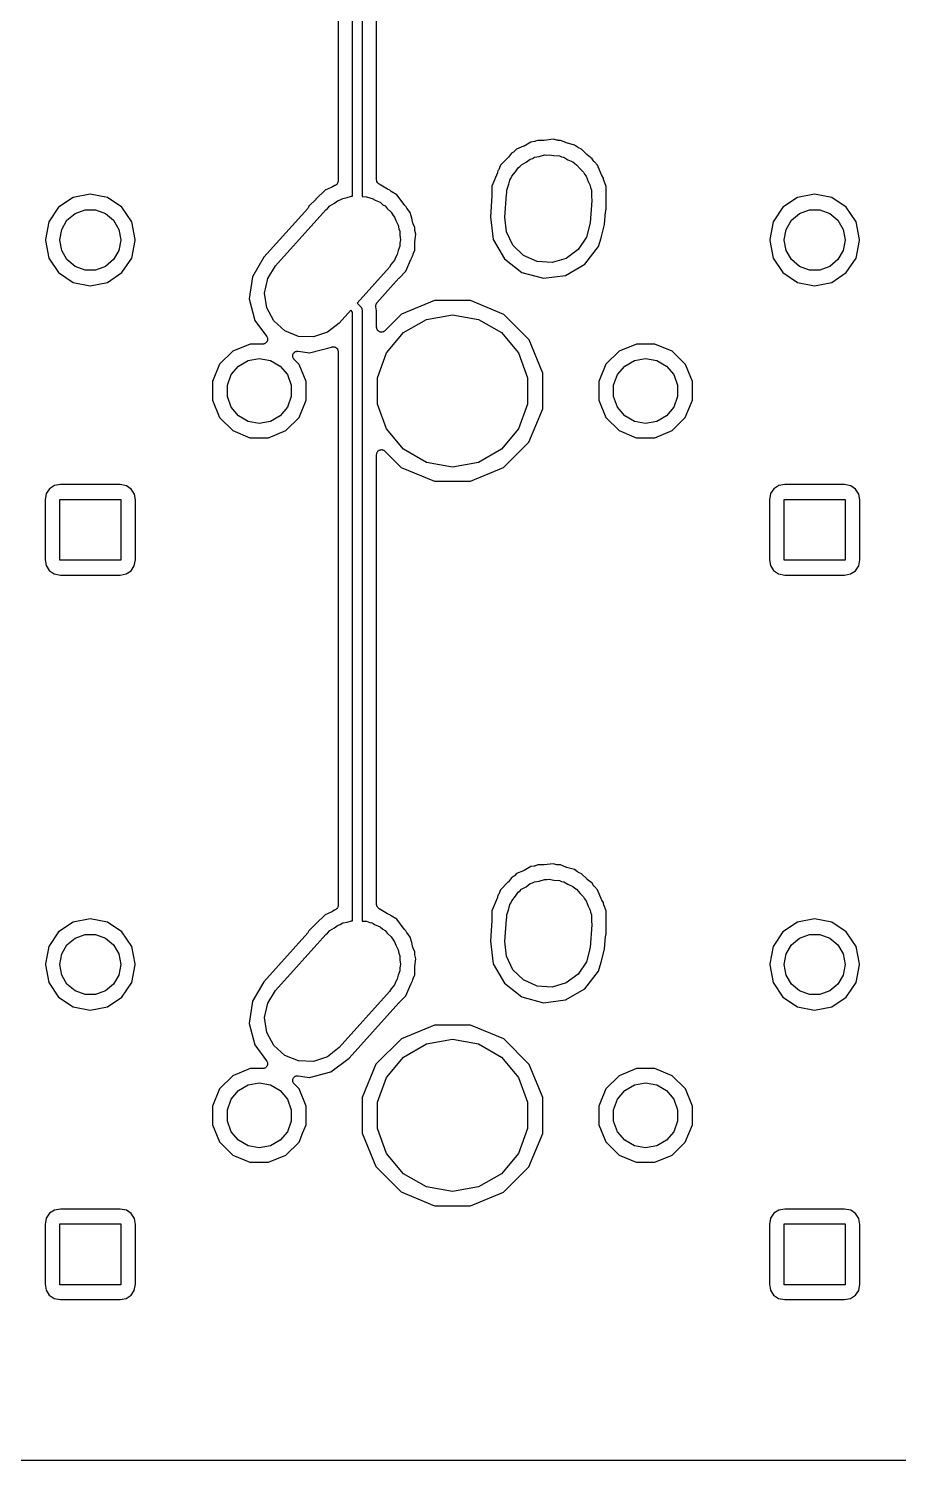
# Model space of a CAD drawing. Extents: x 29 to 257, y -104 to -29.
# Drawn here: x 103.15 to 126.03, y -104.32 to -66.67 of the extents above; entities that cross this region are included whole.
import ezdxf

# ---------------------------------------------------------------- set-up
doc = ezdxf.new("R2010")
doc.units = 0
doc.header["$MEASUREMENT"] = 0
doc.layers.add('BLACK', color=7, linetype='CONTINUOUS')

msp = doc.modelspace()

# ---------------------------------------------------------------- linework, layer by layer
at = {"layer": 'Black'}
for p, q in [((111.925, -54.6952), (111.925, -71.0895)), ((111.675, -71.0812), (111.675, -54.9739)), ((111.294, -56.1166), (111.294, -70.6794)), ((112.306, -70.655), (112.306, -60.0012)), ((116.469, -69.6407), (116.453, -69.6457)), ((116.485, -69.6371), (116.469, -69.6407)), ((116.542, -69.6137), (116.485, -69.6371)), ((116.693, -69.6139), (116.542, -69.6137)), ((116.701, -69.6125), (116.693, -69.6139)), ((116.709, -69.6128), (116.701, -69.6125)), ((116.946, -69.5825), (116.709, -69.6128)), ((117.047, -69.6098), (116.946, -69.5825)), ((117.063, -69.6113), (117.047, -69.6098)), ((117.08, -69.6142), (117.063, -69.6113)), ((117.141, -69.6143), (117.08, -69.6142)), ((117.28, -69.6722), (117.141, -69.6143)), ((115.855, -69.9486), (115.77, -70.0585)), ((115.903, -69.9212), (115.855, -69.9486)), ((115.916, -69.9105), (115.903, -69.9212)), ((115.93, -69.9009), (115.916, -69.9105)), ((115.988, -69.8425), (115.93, -69.9009)), ((116.168, -69.7681), (115.988, -69.8425)), ((116.175, -69.7637), (116.168, -69.7681)), ((116.183, -69.7609), (116.175, -69.7637)), ((116.364, -69.657), (116.183, -69.7609)), ((116.453, -69.6457), (116.364, -69.657)), ((116.581, -70.0364), (116.722, -69.9959)), ((116.722, -69.9959), (116.786, -70.0003)), ((116.786, -70.0003), (116.84, -69.9907)), ((116.84, -69.9907), (116.964, -70.0126)), ((116.964, -70.0126), (117.111, -70.0228)), ((117.288, -69.6739), (117.28, -69.6722)), ((117.296, -69.6774), (117.288, -69.6739)), ((117.512, -69.7362), (117.296, -69.6774)), ((117.589, -69.7955), (117.512, -69.7362)), ((117.604, -69.8033), (117.589, -69.7955)), ((117.618, -69.8123), (117.604, -69.8033)), ((117.694, -69.844), (117.618, -69.8123)), ((117.832, -69.982), (117.694, -69.844)), ((117.839, -69.9867), (117.832, -69.982)), ((117.844, -69.9927), (117.839, -69.9867)), ((117.976, -70.0949), (117.844, -69.9927)), ((115.508, -70.393), (115.5, -70.4078)), ((115.517, -70.3789), (115.508, -70.393)), ((115.564, -70.2658), (115.517, -70.3789)), ((115.759, -70.0707), (115.564, -70.2658)), ((115.764, -70.064), (115.759, -70.0707)), ((115.77, -70.0585), (115.764, -70.064)), ((115.96, -70.4391), (116.03, -70.3339)), ((116.03, -70.3339), (116.075, -70.3012)), ((116.075, -70.3012), (116.114, -70.2549)), ((116.114, -70.2549), (116.234, -70.1858)), ((116.234, -70.1858), (116.346, -70.1039)), ((116.346, -70.1039), (116.405, -70.0871)), ((116.405, -70.0871), (116.454, -70.0588)), ((116.454, -70.0588), (116.581, -70.0364)), ((117.111, -70.0228), (117.171, -70.049)), ((117.171, -70.049), (117.226, -70.0588)), ((117.226, -70.0588), (117.338, -70.1234)), ((117.338, -70.1234), (117.469, -70.1813)), ((117.469, -70.1813), (117.514, -70.2247)), ((117.514, -70.2247), (117.566, -70.2549)), ((117.566, -70.2549), (117.655, -70.3607)), ((117.655, -70.3607), (117.75, -70.4525)), ((118.011, -70.1548), (117.976, -70.0949)), ((118.021, -70.1677), (118.011, -70.1548)), ((118.031, -70.1814), (118.021, -70.1677)), ((118.117, -70.268), (118.031, -70.1814)), ((118.223, -70.5233), (118.117, -70.268)), ((111.264, -70.761), (111.251, -70.7721)), ((111.267, -70.7568), (111.264, -70.761)), ((111.27, -70.7534), (111.267, -70.7568)), ((111.278, -70.7378), (111.27, -70.7534)), ((111.286, -70.7228), (111.278, -70.7378)), ((111.287, -70.718), (111.286, -70.7228)), ((111.289, -70.7136), (111.287, -70.718)), ((111.291, -70.6964), (111.289, -70.7136)), ((111.294, -70.6794), (111.291, -70.6964)), ((112.31, -70.676), (112.306, -70.655)), ((112.313, -70.6971), (112.31, -70.676)), ((112.314, -70.6977), (112.313, -70.6971)), ((112.314, -70.6984), (112.314, -70.6977)), ((112.324, -70.717), (112.314, -70.6984)), ((112.335, -70.7355), (112.324, -70.717)), ((112.335, -70.736), (112.335, -70.7355)), ((112.336, -70.7366), (112.335, -70.736)), ((112.352, -70.7504), (112.336, -70.7366)), ((112.368, -70.7643), (112.352, -70.7504)), ((112.592, -70.8967), (112.368, -70.7643)), ((115.481, -70.4661), (115.334, -70.8191)), ((115.483, -70.4581), (115.481, -70.4661)), ((115.486, -70.4507), (115.483, -70.4581)), ((115.496, -70.4128), (115.486, -70.4507)), ((115.5, -70.4078), (115.496, -70.4128)), ((115.728, -70.9239), (115.785, -70.7656)), ((115.785, -70.7656), (115.812, -70.658)), ((115.812, -70.658), (115.839, -70.6178)), ((115.839, -70.6178), (115.862, -70.5554)), ((115.862, -70.5554), (115.96, -70.4391)), ((117.75, -70.4525), (117.775, -70.5045)), ((117.775, -70.5045), (117.818, -70.5554)), ((117.818, -70.5554), (117.87, -70.698)), ((117.87, -70.698), (117.921, -70.8035)), ((118.227, -70.5302), (118.223, -70.5233)), ((118.23, -70.5379), (118.227, -70.5302)), ((118.268, -70.604), (118.23, -70.5379)), ((118.271, -70.6282), (118.268, -70.604)), ((118.276, -70.6442), (118.271, -70.6282)), ((118.28, -70.6605), (118.276, -70.6442)), ((118.346, -70.8218), (118.28, -70.6605)), ((104.324, -71.1168), (103.942, -71.3723)), ((104.775, -71.0271), (104.324, -71.1168)), ((105.226, -71.1168), (104.775, -71.0271)), ((105.608, -71.3723), (105.226, -71.1168)), ((110.948, -70.9225), (110.71, -71.1597)), ((111.114, -70.8541), (110.948, -70.9225)), ((111.127, -70.8455), (111.114, -70.8541)), ((111.141, -70.8383), (111.127, -70.8455)), ((111.185, -70.806), (111.141, -70.8383)), ((111.198, -70.8024), (111.185, -70.806)), ((111.214, -70.7953), (111.198, -70.8024)), ((111.23, -70.7894), (111.214, -70.7953)), ((111.234, -70.7862), (111.23, -70.7894)), ((111.239, -70.7842), (111.234, -70.7862)), ((111.251, -70.7721), (111.239, -70.7842)), ((111.343, -71.1794), (111.414, -71.1388)), ((111.414, -71.1388), (111.531, -71.1182)), ((111.531, -71.1182), (111.647, -71.0802)), ((111.647, -71.0802), (111.675, -71.0812)), ((111.925, -71.0895), (112.037, -71.0932)), ((112.037, -71.0932), (112.123, -71.1277)), ((112.123, -71.1277), (112.186, -71.1388)), ((112.186, -71.1388), (112.267, -71.1857)), ((112.6, -70.8999), (112.592, -70.8967)), ((112.608, -70.9048), (112.6, -70.8999)), ((112.654, -70.924), (112.608, -70.9048)), ((112.667, -70.9364), (112.654, -70.924)), ((112.68, -70.9456), (112.667, -70.9364)), ((112.692, -70.9559), (112.68, -70.9456)), ((112.838, -71.0428), (112.692, -70.9559)), ((113.03, -71.299), (112.838, -71.0428)), ((115.334, -71.0718), (115.296, -71.6215)), ((115.334, -71.0632), (115.333, -71.0674)), ((115.333, -71.0674), (115.334, -71.0718)), ((115.334, -70.8191), (115.334, -71.0632)), ((115.677, -71.628), (115.718, -71.0372)), ((115.718, -71.0372), (115.728, -70.9976)), ((115.728, -70.9976), (115.728, -70.9239)), ((117.921, -70.8035), (117.927, -70.8546)), ((117.927, -70.8546), (117.952, -70.9239)), ((117.952, -70.9239), (117.952, -71.0924)), ((117.952, -71.0924), (117.963, -71.192)), ((118.346, -71.4209), (118.346, -70.8218)), ((123.374, -71.1168), (122.992, -71.3723)), ((123.825, -71.0271), (123.374, -71.1168)), ((124.276, -71.1168), (123.825, -71.0271)), ((124.658, -71.3723), (124.276, -71.1168)), ((103.942, -71.3723), (103.686, -71.7546)), ((104.375, -71.5354), (104.636, -71.4403)), ((104.636, -71.4403), (104.914, -71.4403)), ((104.914, -71.4403), (105.175, -71.5354)), ((105.864, -71.7546), (105.608, -71.3723)), ((110.493, -71.4015), (109.343, -72.683)), ((109.647, -72.9147), (110.968, -71.4427)), ((110.504, -71.3833), (110.493, -71.4015)), ((110.516, -71.3653), (110.504, -71.3833)), ((110.524, -71.3458), (110.516, -71.3653)), ((110.704, -71.1659), (110.524, -71.3458)), ((110.706, -71.163), (110.704, -71.1659)), ((110.709, -71.1608), (110.706, -71.163)), ((110.71, -71.1597), (110.709, -71.1604)), ((110.709, -71.1604), (110.709, -71.1608)), ((110.968, -71.4427), (111.014, -71.4069)), ((111.014, -71.4069), (111.074, -71.3349)), ((111.074, -71.3349), (111.193, -71.2662)), ((111.193, -71.2662), (111.275, -71.2016)), ((111.275, -71.2016), (111.343, -71.1794)), ((112.267, -71.1857), (112.4, -71.2389)), ((112.4, -71.2389), (112.472, -71.3041)), ((112.472, -71.3041), (112.526, -71.3349)), ((112.526, -71.3349), (112.584, -71.4041)), ((112.584, -71.4041), (112.691, -71.4999)), ((112.691, -71.4999), (112.737, -71.5863)), ((113.037, -71.3051), (113.03, -71.299)), ((113.042, -71.3125), (113.037, -71.3051)), ((113.077, -71.348), (113.042, -71.3125)), ((113.084, -71.3642), (113.077, -71.348)), ((113.093, -71.3776), (113.084, -71.3642)), ((113.1, -71.3919), (113.093, -71.3776)), ((113.19, -71.5122), (113.1, -71.3919)), ((113.227, -71.6567), (113.19, -71.5122)), ((117.963, -71.192), (117.922, -71.7828)), ((118.301, -71.8287), (118.324, -71.4905)), ((118.324, -71.4905), (118.329, -71.4705)), ((118.329, -71.4705), (118.333, -71.4505)), ((118.333, -71.4505), (118.346, -71.4209)), ((122.992, -71.3723), (122.736, -71.7546)), ((123.425, -71.5354), (123.686, -71.4403)), ((123.686, -71.4403), (123.964, -71.4403)), ((123.964, -71.4403), (124.225, -71.5354)), ((124.914, -71.7546), (124.658, -71.3723)), ((103.686, -71.7546), (103.594, -72.2181)), ((104.023, -71.9546), (104.162, -71.714)), ((104.162, -71.714), (104.375, -71.5354)), ((105.175, -71.5354), (105.388, -71.714)), ((105.388, -71.714), (105.527, -71.9546)), ((105.956, -72.2181), (105.864, -71.7546)), ((112.737, -71.5863), (112.778, -71.6354)), ((112.778, -71.6354), (112.81, -71.7234)), ((112.81, -71.7234), (112.875, -71.8445)), ((112.875, -71.8445), (112.888, -71.9373)), ((113.261, -71.7882), (113.227, -71.6567)), ((113.264, -71.7964), (113.261, -71.7882)), ((113.266, -71.8052), (113.264, -71.7964)), ((113.306, -71.9018), (113.266, -71.8052)), ((115.296, -71.6215), (115.372, -72.216)), ((115.719, -72.0165), (115.677, -71.628)), ((117.922, -71.7828), (117.828, -72.162)), ((118.207, -72.1723), (118.301, -71.8287)), ((122.736, -71.7546), (122.644, -72.2181)), ((123.073, -71.9546), (123.212, -71.714)), ((123.212, -71.714), (123.425, -71.5354)), ((124.225, -71.5354), (124.438, -71.714)), ((124.438, -71.714), (124.577, -71.9546)), ((125.006, -72.2181), (124.914, -71.7546)), ((103.594, -72.2181), (103.594, -72.2444)), ((103.594, -72.2444), (103.686, -72.7079)), ((103.975, -72.2282), (104.023, -71.9546)), ((103.975, -72.2343), (103.975, -72.2282)), ((104.023, -72.5079), (103.975, -72.2343)), ((105.527, -71.9546), (105.575, -72.2282)), ((105.575, -72.2343), (105.527, -72.5079)), ((105.575, -72.2282), (105.575, -72.2343)), ((105.864, -72.7079), (105.956, -72.2444)), ((105.956, -72.2444), (105.956, -72.2181)), ((112.888, -71.9373), (112.912, -72.0039)), ((112.912, -72.0039), (112.912, -72.1076)), ((112.912, -72.1076), (112.93, -72.2313)), ((112.93, -72.2313), (112.912, -72.3149)), ((113.306, -71.95), (113.306, -71.9018)), ((113.309, -71.9657), (113.306, -71.95)), ((113.307, -72.2783), (113.336, -72.0806)), ((113.31, -71.9816), (113.309, -71.9657)), ((113.336, -72.0806), (113.31, -71.9816)), ((115.372, -72.216), (115.664, -72.7251)), ((115.89, -72.3675), (115.719, -72.0165)), ((117.828, -72.162), (117.61, -72.4861)), ((118.144, -72.4072), (118.207, -72.1723)), ((122.644, -72.2181), (122.644, -72.2444)), ((122.644, -72.2444), (122.736, -72.7079)), ((123.025, -72.2282), (123.073, -71.9546)), ((123.025, -72.2343), (123.025, -72.2282)), ((123.073, -72.5079), (123.025, -72.2343)), ((124.577, -71.9546), (124.625, -72.2282)), ((124.625, -72.2343), (124.577, -72.5079)), ((124.625, -72.2282), (124.625, -72.2343)), ((124.914, -72.7079), (125.006, -72.2444)), ((125.006, -72.2444), (125.006, -72.2181)), ((104.162, -72.7485), (104.023, -72.5079)), ((105.527, -72.5079), (105.388, -72.7485)), ((112.849, -72.6136), (112.81, -72.6764)), ((112.871, -72.5078), (112.849, -72.6136)), ((112.912, -72.3961), (112.871, -72.5078)), ((112.912, -72.3149), (112.912, -72.3961)), ((113.252, -72.6613), (113.257, -72.6286)), ((113.257, -72.6286), (113.262, -72.6134)), ((113.262, -72.6134), (113.265, -72.5979)), ((113.265, -72.5979), (113.306, -72.5009)), ((113.306, -72.2962), (113.307, -72.2873)), ((113.306, -72.5009), (113.306, -72.2962)), ((113.307, -72.2873), (113.307, -72.2783)), ((116.171, -72.6387), (115.89, -72.3675)), ((116.529, -72.7972), (116.171, -72.6387)), ((117.61, -72.4861), (117.294, -72.7161)), ((117.785, -72.8714), (118.144, -72.4072)), ((123.212, -72.7485), (123.073, -72.5079)), ((124.577, -72.5079), (124.438, -72.7485)), ((103.686, -72.7079), (103.942, -73.0902)), ((104.375, -72.9271), (104.162, -72.7485)), ((104.636, -73.0222), (104.375, -72.9271)), ((104.914, -73.0222), (104.636, -73.0222)), ((105.175, -72.9271), (104.914, -73.0222)), ((105.388, -72.7485), (105.175, -72.9271)), ((105.608, -73.0902), (105.864, -72.7079)), ((109.343, -72.683), (109.038, -73.1987)), ((109.441, -73.2464), (109.647, -72.9147)), ((112.643, -72.9453), (111.791, -73.8949)), ((112.69, -72.87), (112.643, -72.9453)), ((112.778, -72.7646), (112.69, -72.87)), ((112.81, -72.6764), (112.778, -72.7646)), ((113.076, -73.0542), (113.205, -72.7441)), ((113.205, -72.7441), (113.21, -72.7365)), ((113.21, -72.7365), (113.213, -72.7281)), ((113.213, -72.7281), (113.252, -72.6613)), ((115.664, -72.7251), (116.128, -73.0838)), ((116.918, -72.8241), (116.529, -72.7972)), ((117.294, -72.7161), (116.918, -72.8241)), ((117.276, -73.163), (117.785, -72.8714)), ((122.736, -72.7079), (122.992, -73.0902)), ((123.425, -72.9271), (123.212, -72.7485)), ((123.686, -73.0222), (123.425, -72.9271)), ((123.964, -73.0222), (123.686, -73.0222)), ((124.225, -72.9271), (123.964, -73.0222)), ((124.438, -72.7485), (124.225, -72.9271)), ((124.658, -73.0902), (124.914, -72.7079)), ((103.942, -73.0902), (104.324, -73.3457)), ((104.324, -73.3457), (104.775, -73.4354)), ((104.775, -73.4354), (105.226, -73.3457)), ((105.226, -73.3457), (105.608, -73.0902)), ((109.038, -73.1987), (108.954, -73.7794)), ((109.36, -73.6287), (109.441, -73.2464)), ((112.315, -73.8805), (112.891, -73.2392)), ((112.891, -73.2392), (112.894, -73.237)), ((112.894, -73.237), (112.896, -73.2341)), ((112.896, -73.2341), (113.076, -73.0542)), ((116.128, -73.0838), (116.694, -73.2375)), ((116.694, -73.2375), (117.276, -73.163)), ((122.992, -73.0902), (123.374, -73.3457)), ((123.374, -73.3457), (123.825, -73.4354)), ((123.825, -73.4354), (124.276, -73.3457)), ((124.276, -73.3457), (124.658, -73.0902)), ((108.954, -73.7794), (109.1, -74.3478)), ((109.415, -74.0155), (109.36, -73.6287)), ((109.599, -74.3601), (109.415, -74.0155)), ((111.623, -74.0813), (111.322, -74.4173)), ((111.675, -74.1328), (111.623, -74.0813)), ((111.675, -90.1312), (111.675, -74.1328)), ((111.791, -73.8949), (111.888, -73.9926)), ((111.888, -73.9926), (111.892, -73.9971)), ((111.892, -73.9971), (111.896, -74.0007)), ((111.896, -74.0007), (111.904, -74.0148)), ((111.904, -74.0148), (111.913, -74.0282)), ((111.913, -74.0282), (111.915, -74.0335)), ((111.915, -74.0335), (111.917, -74.0382)), ((111.917, -74.0382), (111.92, -74.0543)), ((111.92, -74.0543), (111.925, -74.0701)), ((111.925, -74.0701), (111.924, -74.0756)), ((111.924, -74.0756), (111.925, -74.081)), ((111.925, -74.081), (111.925, -90.1395)), ((112.283, -73.9611), (112.285, -73.9537)), ((112.285, -73.9756), (112.283, -73.9611)), ((112.284, -73.946), (112.289, -73.9322)), ((112.285, -73.9537), (112.284, -73.946)), ((112.285, -73.9901), (112.285, -73.9756)), ((112.306, -74.0935), (112.285, -73.9901)), ((112.289, -73.9322), (112.292, -73.918)), ((112.292, -73.918), (112.296, -73.9115)), ((112.296, -73.9115), (112.299, -73.9043)), ((112.299, -73.9043), (112.308, -73.8929)), ((112.306, -74.5286), (112.306, -74.0935)), ((112.308, -73.8929), (112.315, -73.8805)), ((113.83, -73.8247), (112.956, -74.1855)), ((114.774, -73.8255), (113.83, -73.8247)), ((115.647, -74.1878), (114.774, -73.8255)), ((109.1, -74.3478), (109.413, -74.765)), ((109.89, -74.6211), (109.599, -74.3601)), ((111.322, -74.4173), (111.015, -74.6584)), ((112.309, -74.5449), (112.306, -74.5286)), ((112.956, -74.1855), (112.523, -74.6185)), ((113.013, -74.6667), (113.615, -74.3192)), ((113.615, -74.3192), (114.3, -74.1985)), ((114.3, -74.1985), (114.985, -74.3192)), ((114.985, -74.3192), (115.587, -74.6667)), ((116.315, -74.8565), (115.647, -74.1878)), ((109.421, -74.9048), (109.412, -74.9159)), ((109.413, -74.765), (109.416, -74.7719)), ((109.416, -74.7719), (109.421, -74.7778)), ((109.421, -74.7778), (109.426, -74.7914)), ((109.424, -74.8976), (109.421, -74.9048)), ((109.428, -74.8911), (109.424, -74.8976)), ((109.426, -74.7914), (109.433, -74.8044)), ((109.431, -74.877), (109.428, -74.8911)), ((109.436, -74.8633), (109.431, -74.877)), ((109.433, -74.8044), (109.433, -74.812)), ((109.433, -74.812), (109.436, -74.8192)), ((109.436, -74.8192), (109.436, -74.8337)), ((109.436, -74.8337), (109.438, -74.8482)), ((109.438, -74.8482), (109.436, -74.8557)), ((109.436, -74.8557), (109.436, -74.8633)), ((110.253, -74.7668), (109.89, -74.6211)), ((110.643, -74.7798), (110.253, -74.7668)), ((111.015, -74.6584), (110.643, -74.7798)), ((112.31, -74.5614), (112.309, -74.5449)), ((112.313, -74.5665), (112.31, -74.5614)), ((112.314, -74.572), (112.313, -74.5665)), ((112.322, -74.5864), (112.314, -74.572)), ((112.329, -74.6014), (112.322, -74.5864)), ((112.333, -74.6054), (112.329, -74.6014)), ((112.336, -74.6102), (112.333, -74.6054)), ((112.348, -74.6209), (112.336, -74.6102)), ((112.36, -74.6326), (112.348, -74.6209)), ((112.365, -74.635), (112.36, -74.6326)), ((112.369, -74.6386), (112.365, -74.635)), ((112.385, -74.6442), (112.369, -74.6386)), ((112.4, -74.6513), (112.385, -74.6442)), ((112.406, -74.6517), (112.4, -74.6513)), ((112.411, -74.6537), (112.406, -74.6517)), ((112.427, -74.6537), (112.411, -74.6537)), ((112.444, -74.6551), (112.427, -74.6537)), ((112.449, -74.6537), (112.444, -74.6551)), ((112.455, -74.6537), (112.449, -74.6537)), ((112.471, -74.648), (112.455, -74.6537)), ((112.487, -74.6438), (112.471, -74.648)), ((112.491, -74.6405), (112.487, -74.6438)), ((112.496, -74.6386), (112.491, -74.6405)), ((112.509, -74.628), (112.496, -74.6386)), ((112.523, -74.6185), (112.509, -74.628)), ((112.567, -75.1992), (113.013, -74.6667)), ((115.587, -74.6667), (116.033, -75.1992)), ((116.675, -75.7297), (116.315, -74.8565)), ((108.523, -75.155), (108.176, -75.5013)), ((108.976, -74.9679), (108.523, -75.155)), ((109.311, -74.9682), (108.976, -74.9679)), ((109.318, -74.9668), (109.311, -74.9682)), ((109.326, -74.9673), (109.318, -74.9668)), ((109.34, -74.9631), (109.326, -74.9673)), ((109.354, -74.9606), (109.34, -74.9631)), ((109.361, -74.9567), (109.354, -74.9606)), ((109.368, -74.9545), (109.361, -74.9567)), ((109.38, -74.9458), (109.368, -74.9545)), ((109.393, -74.9385), (109.38, -74.9458)), ((109.397, -74.9327), (109.393, -74.9385)), ((109.404, -74.928), (109.397, -74.9327)), ((109.412, -74.9159), (109.404, -74.928)), ((110.098, -75.2871), (110.1, -75.2686)), ((110.098, -75.2905), (110.098, -75.2871)), ((110.1, -75.2686), (110.102, -75.25)), ((110.102, -75.25), (110.104, -75.2469)), ((110.104, -75.2434), (110.113, -75.227)), ((110.104, -75.2469), (110.104, -75.2434)), ((110.113, -75.227), (110.121, -75.21)), ((110.121, -75.21), (110.123, -75.2076)), ((110.123, -75.2076), (110.125, -75.2045)), ((110.125, -75.2045), (110.139, -75.1921)), ((110.139, -75.1921), (110.152, -75.1789)), ((110.152, -75.1789), (110.155, -75.1774)), ((110.155, -75.1774), (110.158, -75.1751)), ((110.158, -75.1751), (110.175, -75.1681)), ((110.175, -75.1681), (110.192, -75.1603)), ((110.192, -75.1603), (110.195, -75.16)), ((110.195, -75.16), (110.199, -75.1587)), ((110.199, -75.1587), (110.217, -75.1581)), ((110.217, -75.1581), (110.236, -75.1565)), ((110.236, -75.1565), (110.239, -75.1574)), ((110.239, -75.1574), (110.243, -75.1573)), ((110.243, -75.1573), (110.537, -75.1994)), ((110.537, -75.1994), (111.12, -75.0504)), ((111.12, -75.0504), (111.13, -75.0451)), ((111.13, -75.0451), (111.138, -75.0441)), ((111.138, -75.0441), (111.145, -75.0415)), ((111.145, -75.0415), (111.16, -75.0415)), ((111.16, -75.0415), (111.174, -75.0398)), ((111.174, -75.0398), (111.181, -75.0415)), ((111.181, -75.0415), (111.189, -75.0415)), ((111.189, -75.0415), (111.203, -75.0465)), ((111.203, -75.0465), (111.217, -75.0498)), ((111.217, -75.0498), (111.223, -75.054)), ((111.223, -75.054), (111.23, -75.0566)), ((111.23, -75.0566), (111.242, -75.066)), ((111.242, -75.066), (111.254, -75.074)), ((111.254, -75.074), (111.258, -75.0801)), ((111.258, -75.0801), (111.264, -75.085)), ((111.264, -75.085), (111.272, -75.0976)), ((111.272, -75.0976), (111.28, -75.1092)), ((111.28, -75.1092), (111.283, -75.1166)), ((111.283, -75.1166), (111.286, -75.1232)), ((111.286, -75.1232), (111.289, -75.1375)), ((111.289, -75.1375), (111.293, -75.1515)), ((111.293, -75.1515), (111.293, -75.1591)), ((111.293, -75.1591), (111.294, -75.1666)), ((111.294, -75.1666), (111.294, -89.7294)), ((112.329, -75.8524), (112.567, -75.1992)), ((116.033, -75.1992), (116.271, -75.8524)), ((118.683, -75.155), (118.336, -75.5013)), ((119.136, -74.9679), (118.683, -75.155)), ((119.626, -74.9683), (119.136, -74.9679)), ((120.079, -75.1563), (119.626, -74.9683)), ((120.425, -75.5031), (120.079, -75.1563)), ((108.176, -75.5013), (107.988, -75.9539)), ((108.48, -75.7729), (108.671, -75.5457)), ((108.671, -75.5457), (108.928, -75.3974)), ((108.928, -75.3974), (109.22, -75.3458)), ((109.22, -75.3458), (109.512, -75.3974)), ((109.512, -75.3974), (109.769, -75.5457)), ((109.769, -75.5457), (109.96, -75.7729)), ((110.098, -75.2939), (110.098, -75.2905)), ((110.103, -75.312), (110.098, -75.2939)), ((110.107, -75.3302), (110.103, -75.312)), ((110.109, -75.3332), (110.107, -75.3302)), ((110.11, -75.3365), (110.109, -75.3332)), ((110.12, -75.3519), (110.11, -75.3365)), ((110.13, -75.3677), (110.12, -75.3519)), ((110.133, -75.3699), (110.13, -75.3677)), ((110.135, -75.3727), (110.133, -75.3699)), ((110.265, -75.5031), (110.135, -75.3727)), ((110.452, -75.956), (110.265, -75.5031)), ((118.336, -75.5013), (118.148, -75.9539)), ((118.64, -75.7729), (118.831, -75.5457)), ((118.831, -75.5457), (119.088, -75.3974)), ((119.088, -75.3974), (119.38, -75.3458)), ((119.38, -75.3458), (119.672, -75.3974)), ((119.672, -75.3974), (119.929, -75.5457)), ((119.929, -75.5457), (120.12, -75.7729)), ((120.612, -75.956), (120.425, -75.5031)), ((107.988, -75.9539), (107.988, -76.444)), ((108.379, -76.0517), (108.48, -75.7729)), ((109.96, -75.7729), (110.061, -76.0517)), ((110.452, -76.4461), (110.452, -75.956)), ((112.329, -76.5476), (112.329, -75.8524)), ((116.271, -75.8524), (116.271, -76.5476)), ((116.675, -76.469), (116.675, -75.7297)), ((118.148, -75.9539), (118.148, -76.444)), ((118.539, -76.0517), (118.64, -75.7729)), ((120.12, -75.7729), (120.221, -76.0517)), ((120.612, -76.4461), (120.612, -75.956)), ((108.379, -76.3483), (108.379, -76.0517)), ((108.48, -76.6271), (108.379, -76.3483)), ((110.061, -76.3483), (109.96, -76.6271)), ((110.061, -76.0517), (110.061, -76.3483)), ((118.539, -76.3483), (118.539, -76.0517)), ((118.64, -76.6271), (118.539, -76.3483)), ((120.221, -76.3483), (120.12, -76.6271)), ((120.221, -76.0517), (120.221, -76.3483)), ((107.988, -76.444), (108.175, -76.8969)), ((108.671, -76.8543), (108.48, -76.6271)), ((109.96, -76.6271), (109.769, -76.8543)), ((110.264, -76.8987), (110.452, -76.4461)), ((112.567, -77.2008), (112.329, -76.5476)), ((116.271, -76.5476), (116.033, -77.2008)), ((116.312, -77.547), (116.674, -76.6745)), ((116.674, -76.6745), (116.675, -76.469)), ((118.148, -76.444), (118.335, -76.8969)), ((118.831, -76.8543), (118.64, -76.6271)), ((120.12, -76.6271), (119.929, -76.8543)), ((120.424, -76.8987), (120.612, -76.4461)), ((108.175, -76.8969), (108.521, -77.2437)), ((108.928, -77.0026), (108.671, -76.8543)), ((109.22, -77.0541), (108.928, -77.0026)), ((109.512, -77.0026), (109.22, -77.0541)), ((109.769, -76.8543), (109.512, -77.0026)), ((109.917, -77.245), (110.264, -76.8987)), ((118.335, -76.8969), (118.681, -77.2437)), ((119.088, -77.0026), (118.831, -76.8543)), ((119.38, -77.0541), (119.088, -77.0026)), ((119.672, -77.0026), (119.38, -77.0541)), ((119.929, -76.8543), (119.672, -77.0026)), ((120.077, -77.245), (120.424, -76.8987)), ((108.521, -77.2437), (108.974, -77.4317)), ((108.974, -77.4317), (109.464, -77.4321)), ((109.464, -77.4321), (109.917, -77.245)), ((113.013, -77.7332), (112.567, -77.2008)), ((116.033, -77.2008), (115.587, -77.7332)), ((118.681, -77.2437), (119.134, -77.4317)), ((119.134, -77.4317), (119.624, -77.4321)), ((119.624, -77.4321), (120.077, -77.245)), ((112.306, -77.8711), (112.309, -77.8547)), ((112.306, -79.0512), (112.306, -77.8711)), ((112.309, -77.8547), (112.31, -77.8381)), ((112.31, -77.8381), (112.313, -77.8331)), ((112.313, -77.8331), (112.314, -77.8276)), ((112.314, -77.8276), (112.322, -77.8132)), ((112.322, -77.8132), (112.329, -77.7981)), ((112.329, -77.7981), (112.333, -77.7942)), ((112.333, -77.7942), (112.336, -77.7894)), ((112.336, -77.7894), (112.348, -77.7787)), ((112.348, -77.7787), (112.36, -77.767)), ((112.36, -77.767), (112.365, -77.7646)), ((112.365, -77.7646), (112.369, -77.7611)), ((112.369, -77.7611), (112.385, -77.7554)), ((112.385, -77.7554), (112.4, -77.7484)), ((112.4, -77.7484), (112.406, -77.7479)), ((112.406, -77.7479), (112.411, -77.746)), ((112.411, -77.746), (112.428, -77.746)), ((112.428, -77.746), (112.444, -77.7445)), ((112.444, -77.7445), (112.45, -77.746)), ((112.45, -77.746), (112.455, -77.746)), ((112.455, -77.746), (112.471, -77.7517)), ((112.471, -77.7517), (112.487, -77.756)), ((112.487, -77.756), (112.491, -77.7592)), ((112.491, -77.7592), (112.496, -77.7611)), ((112.496, -77.7611), (112.509, -77.7718)), ((112.509, -77.7718), (112.523, -77.7813)), ((112.523, -77.7813), (112.953, -78.2122)), ((113.615, -78.0808), (113.013, -77.7332)), ((115.587, -77.7332), (114.985, -78.0808)), ((115.644, -78.2145), (116.312, -77.547)), ((112.953, -78.2122), (113.826, -78.5745)), ((114.3, -78.2015), (113.615, -78.0808)), ((114.985, -78.0808), (114.3, -78.2015)), ((114.77, -78.5753), (115.644, -78.2145)), ((103.987, -78.6603), (103.835, -78.6889)), ((105.562, -78.6603), (103.987, -78.6603)), ((105.726, -78.6935), (105.562, -78.6603)), ((113.826, -78.5745), (114.77, -78.5753)), ((123.037, -78.6603), (122.885, -78.6889)), ((124.612, -78.6603), (123.037, -78.6603)), ((124.776, -78.6935), (124.612, -78.6603)), ((103.617, -78.9002), (103.584, -79.064)), ((103.704, -78.7729), (103.617, -78.9002)), ((103.835, -78.6889), (103.704, -78.7729)), ((103.975, -80.6512), (103.975, -79.0512)), ((103.975, -79.0512), (105.575, -79.0512)), ((105.575, -79.0512), (105.575, -80.6512)), ((105.853, -78.7804), (105.726, -78.6935)), ((105.937, -78.9109), (105.853, -78.7804)), ((105.966, -79.0631), (105.937, -78.9109)), ((112.306, -89.705), (112.306, -79.0512)), ((122.667, -78.9002), (122.634, -79.064)), ((122.754, -78.7729), (122.667, -78.9002)), ((122.885, -78.6889), (122.754, -78.7729)), ((123.025, -80.6512), (123.025, -79.0512)), ((123.025, -79.0512), (124.625, -79.0512)), ((124.625, -79.0512), (124.625, -80.6512)), ((124.903, -78.7804), (124.776, -78.6935)), ((124.987, -78.9109), (124.903, -78.7804)), ((125.016, -79.0631), (124.987, -78.9109)), ((103.584, -79.064), (103.584, -80.6394)), ((105.966, -80.6385), (105.966, -79.0631)), ((122.634, -79.064), (122.634, -80.6394)), ((125.016, -80.6385), (125.016, -79.0631)), ((103.584, -80.6394), (103.613, -80.7916)), ((103.613, -80.7916), (103.697, -80.9221)), ((103.697, -80.9221), (103.824, -81.009)), ((105.575, -80.6512), (103.975, -80.6512)), ((105.715, -81.0136), (105.846, -80.9296)), ((105.846, -80.9296), (105.933, -80.8023)), ((105.933, -80.8023), (105.966, -80.6385)), ((122.634, -80.6394), (122.663, -80.7916)), ((122.663, -80.7916), (122.747, -80.9221)), ((122.747, -80.9221), (122.874, -81.009)), ((124.625, -80.6512), (123.025, -80.6512)), ((124.765, -81.0136), (124.896, -80.9296)), ((124.896, -80.9296), (124.983, -80.8023)), ((124.983, -80.8023), (125.016, -80.6385)), ((103.824, -81.009), (103.988, -81.0422)), ((103.988, -81.0422), (105.563, -81.0422)), ((105.563, -81.0422), (105.715, -81.0136)), ((122.874, -81.009), (123.038, -81.0422)), ((123.038, -81.0422), (124.613, -81.0422)), ((124.613, -81.0422), (124.765, -81.0136)), ((116.168, -88.8181), (115.988, -88.8925)), ((116.175, -88.8137), (116.168, -88.8181)), ((116.183, -88.8109), (116.175, -88.8137)), ((116.364, -88.707), (116.183, -88.8109)), ((116.453, -88.6957), (116.364, -88.707)), ((116.469, -88.6907), (116.453, -88.6957)), ((116.485, -88.6871), (116.469, -88.6907)), ((116.542, -88.6637), (116.485, -88.6871)), ((116.693, -88.6639), (116.542, -88.6637)), ((116.701, -88.6625), (116.693, -88.6639)), ((116.709, -88.6628), (116.701, -88.6625)), ((116.946, -88.6325), (116.709, -88.6628)), ((117.047, -88.6598), (116.946, -88.6325)), ((117.063, -88.6613), (117.047, -88.6598)), ((117.08, -88.6642), (117.063, -88.6613)), ((117.141, -88.6643), (117.08, -88.6642)), ((117.28, -88.7222), (117.141, -88.6643)), ((117.288, -88.7239), (117.28, -88.7222)), ((117.296, -88.7274), (117.288, -88.7239)), ((117.512, -88.7862), (117.296, -88.7274)), ((117.589, -88.8455), (117.512, -88.7862)), ((115.759, -89.1207), (115.564, -89.3158)), ((115.764, -89.114), (115.759, -89.1207)), ((115.77, -89.1085), (115.764, -89.114)), ((115.855, -88.9986), (115.77, -89.1085)), ((115.903, -88.9712), (115.855, -88.9986)), ((115.916, -88.9605), (115.903, -88.9712)), ((115.93, -88.9509), (115.916, -88.9605)), ((115.988, -88.8925), (115.93, -88.9509)), ((116.234, -89.2358), (116.346, -89.1539)), ((116.346, -89.1539), (116.405, -89.1371)), ((116.405, -89.1371), (116.454, -89.1088)), ((116.454, -89.1088), (116.581, -89.0864)), ((116.581, -89.0864), (116.722, -89.0459)), ((116.722, -89.0459), (116.786, -89.0503)), ((116.786, -89.0503), (116.84, -89.0407)), ((116.84, -89.0407), (116.964, -89.0626)), ((116.964, -89.0626), (117.111, -89.0728)), ((117.111, -89.0728), (117.171, -89.099)), ((117.171, -89.099), (117.226, -89.1088)), ((117.226, -89.1088), (117.338, -89.1734)), ((117.338, -89.1734), (117.469, -89.2313)), ((117.604, -88.8533), (117.589, -88.8455)), ((117.618, -88.8623), (117.604, -88.8533)), ((117.694, -88.894), (117.618, -88.8623)), ((117.832, -89.032), (117.694, -88.894)), ((117.839, -89.0367), (117.832, -89.032)), ((117.844, -89.0427), (117.839, -89.0367)), ((117.976, -89.1449), (117.844, -89.0427)), ((118.011, -89.2048), (117.976, -89.1449)), ((118.021, -89.2177), (118.011, -89.2048)), ((115.481, -89.5161), (115.334, -89.8691)), ((115.483, -89.5081), (115.481, -89.5161)), ((115.486, -89.5007), (115.483, -89.5081)), ((115.496, -89.4628), (115.486, -89.5007)), ((115.5, -89.4578), (115.496, -89.4628)), ((115.508, -89.443), (115.5, -89.4578)), ((115.517, -89.4289), (115.508, -89.443)), ((115.564, -89.3158), (115.517, -89.4289)), ((115.862, -89.6054), (115.96, -89.4891)), ((115.96, -89.4891), (116.03, -89.3839)), ((116.03, -89.3839), (116.075, -89.3512)), ((116.075, -89.3512), (116.114, -89.3049)), ((116.114, -89.3049), (116.234, -89.2358)), ((117.469, -89.2313), (117.514, -89.2747)), ((117.514, -89.2747), (117.566, -89.3049)), ((117.566, -89.3049), (117.655, -89.4107)), ((117.655, -89.4107), (117.75, -89.5025)), ((117.75, -89.5025), (117.775, -89.5545)), ((117.775, -89.5545), (117.818, -89.6054)), ((118.031, -89.2314), (118.021, -89.2177)), ((118.117, -89.318), (118.031, -89.2314)), ((118.223, -89.5733), (118.117, -89.318)), ((118.227, -89.5802), (118.223, -89.5733)), ((118.23, -89.5879), (118.227, -89.5802)), ((118.268, -89.654), (118.23, -89.5879)), ((111.114, -89.9041), (110.948, -89.9725)), ((111.127, -89.8955), (111.114, -89.9041)), ((111.141, -89.8883), (111.127, -89.8955)), ((111.185, -89.856), (111.141, -89.8883)), ((111.198, -89.8524), (111.185, -89.856)), ((111.214, -89.8453), (111.198, -89.8524)), ((111.23, -89.8394), (111.214, -89.8453)), ((111.234, -89.8362), (111.23, -89.8394)), ((111.239, -89.8342), (111.234, -89.8362)), ((111.251, -89.8221), (111.239, -89.8342)), ((111.264, -89.811), (111.251, -89.8221)), ((111.267, -89.8068), (111.264, -89.811)), ((111.27, -89.8034), (111.267, -89.8068)), ((111.278, -89.7878), (111.27, -89.8034)), ((111.286, -89.7728), (111.278, -89.7878)), ((111.287, -89.768), (111.286, -89.7728)), ((111.289, -89.7636), (111.287, -89.768)), ((111.291, -89.7464), (111.289, -89.7636)), ((111.294, -89.7294), (111.291, -89.7464)), ((112.31, -89.726), (112.306, -89.705)), ((112.313, -89.7471), (112.31, -89.726)), ((112.314, -89.7477), (112.313, -89.7471)), ((112.314, -89.7484), (112.314, -89.7477)), ((112.324, -89.767), (112.314, -89.7484)), ((112.335, -89.7855), (112.324, -89.767)), ((112.335, -89.786), (112.335, -89.7855)), ((112.336, -89.7866), (112.335, -89.786)), ((112.352, -89.8004), (112.336, -89.7866)), ((112.368, -89.8143), (112.352, -89.8004)), ((112.592, -89.9467), (112.368, -89.8143)), ((112.6, -89.9499), (112.592, -89.9467)), ((112.608, -89.9548), (112.6, -89.9499)), ((112.654, -89.974), (112.608, -89.9548)), ((115.334, -89.8691), (115.334, -90.1132)), ((115.728, -89.9739), (115.785, -89.8156)), ((115.785, -89.8156), (115.812, -89.708)), ((115.812, -89.708), (115.839, -89.6678)), ((115.839, -89.6678), (115.862, -89.6054)), ((117.818, -89.6054), (117.87, -89.748)), ((117.87, -89.748), (117.921, -89.8535)), ((117.921, -89.8535), (117.927, -89.9046)), ((117.927, -89.9046), (117.952, -89.9739)), ((118.271, -89.6782), (118.268, -89.654)), ((118.276, -89.6942), (118.271, -89.6782)), ((118.28, -89.7105), (118.276, -89.6942)), ((118.346, -89.8718), (118.28, -89.7105)), ((118.346, -90.4709), (118.346, -89.8718)), ((104.324, -90.1668), (103.942, -90.4223)), ((104.775, -90.0771), (104.324, -90.1668)), ((105.226, -90.1668), (104.775, -90.0771)), ((105.608, -90.4223), (105.226, -90.1668)), ((110.704, -90.2159), (110.524, -90.3958)), ((110.706, -90.213), (110.704, -90.2159)), ((110.709, -90.2108), (110.706, -90.213)), ((110.71, -90.2097), (110.709, -90.2104)), ((110.709, -90.2104), (110.709, -90.2108)), ((110.948, -89.9725), (110.71, -90.2097)), ((111.074, -90.3849), (111.193, -90.3162)), ((111.193, -90.3162), (111.275, -90.2516)), ((111.275, -90.2516), (111.343, -90.2294)), ((111.343, -90.2294), (111.414, -90.1888)), ((111.414, -90.1888), (111.531, -90.1682)), ((111.531, -90.1682), (111.647, -90.1302)), ((111.647, -90.1302), (111.675, -90.1312)), ((111.925, -90.1395), (112.037, -90.1432)), ((112.037, -90.1432), (112.123, -90.1777)), ((112.123, -90.1777), (112.186, -90.1888)), ((112.186, -90.1888), (112.267, -90.2357)), ((112.267, -90.2357), (112.4, -90.2889)), ((112.4, -90.2889), (112.472, -90.3541)), ((112.667, -89.9864), (112.654, -89.974)), ((112.68, -89.9956), (112.667, -89.9864)), ((112.692, -90.0059), (112.68, -89.9956)), ((112.838, -90.0928), (112.692, -90.0059)), ((113.03, -90.349), (112.838, -90.0928)), ((115.334, -90.1218), (115.296, -90.6715)), ((115.334, -90.1132), (115.333, -90.1174)), ((115.333, -90.1174), (115.334, -90.1218)), ((115.677, -90.678), (115.718, -90.0872)), ((115.718, -90.0872), (115.728, -90.0476)), ((115.728, -90.0476), (115.728, -89.9739)), ((117.963, -90.242), (117.922, -90.8328)), ((117.952, -89.9739), (117.952, -90.1424)), ((117.952, -90.1424), (117.963, -90.242)), ((123.374, -90.1668), (122.992, -90.4223)), ((123.825, -90.0771), (123.374, -90.1668)), ((124.276, -90.1668), (123.825, -90.0771)), ((124.658, -90.4223), (124.276, -90.1668)), ((103.942, -90.4223), (103.686, -90.8046)), ((104.162, -90.764), (104.375, -90.5854)), ((104.375, -90.5854), (104.636, -90.4903)), ((104.636, -90.4903), (104.914, -90.4903)), ((104.914, -90.4903), (105.175, -90.5854)), ((105.175, -90.5854), (105.388, -90.764)), ((105.864, -90.8046), (105.608, -90.4223)), ((110.493, -90.4515), (109.343, -91.733)), ((109.647, -91.9647), (110.968, -90.4927)), ((110.504, -90.4333), (110.493, -90.4515)), ((110.516, -90.4153), (110.504, -90.4333)), ((110.524, -90.3958), (110.516, -90.4153)), ((110.968, -90.4927), (111.014, -90.4569)), ((111.014, -90.4569), (111.074, -90.3849)), ((112.472, -90.3541), (112.526, -90.3849)), ((112.526, -90.3849), (112.584, -90.4541)), ((112.584, -90.4541), (112.691, -90.5499)), ((112.691, -90.5499), (112.737, -90.6363)), ((112.737, -90.6363), (112.778, -90.6854)), ((112.778, -90.6854), (112.81, -90.7734)), ((113.037, -90.3551), (113.03, -90.349)), ((113.042, -90.3625), (113.037, -90.3551)), ((113.077, -90.398), (113.042, -90.3625)), ((113.084, -90.4142), (113.077, -90.398)), ((113.093, -90.4276), (113.084, -90.4142)), ((113.1, -90.4419), (113.093, -90.4276)), ((113.19, -90.5622), (113.1, -90.4419)), ((113.227, -90.7067), (113.19, -90.5622)), ((113.261, -90.8382), (113.227, -90.7067)), ((113.227, -90.7067), (113.227, -90.7067)), ((115.296, -90.6715), (115.372, -91.266)), ((115.719, -91.0665), (115.677, -90.678)), ((118.301, -90.8787), (118.324, -90.5405)), ((118.324, -90.5405), (118.329, -90.5205)), ((118.329, -90.5205), (118.333, -90.5005)), ((118.333, -90.5005), (118.346, -90.4709)), ((122.992, -90.4223), (122.736, -90.8046)), ((123.212, -90.764), (123.425, -90.5854)), ((123.425, -90.5854), (123.686, -90.4903)), ((123.686, -90.4903), (123.964, -90.4903)), ((123.964, -90.4903), (124.225, -90.5854)), ((124.225, -90.5854), (124.438, -90.764)), ((124.914, -90.8046), (124.658, -90.4223)), ((103.686, -90.8046), (103.594, -91.2681)), ((103.975, -91.2782), (104.023, -91.0046)), ((104.023, -91.0046), (104.162, -90.764)), ((105.388, -90.764), (105.527, -91.0046)), ((105.527, -91.0046), (105.575, -91.2782)), ((105.956, -91.2681), (105.864, -90.8046)), ((112.81, -90.7734), (112.875, -90.8945)), ((112.875, -90.8945), (112.888, -90.9873)), ((112.888, -90.9873), (112.912, -91.0539)), ((112.912, -91.0539), (112.912, -91.1576)), ((113.264, -90.8464), (113.261, -90.8382)), ((113.266, -90.8552), (113.264, -90.8464)), ((113.306, -90.9518), (113.266, -90.8552)), ((113.306, -91), (113.306, -90.9518)), ((113.309, -91.0157), (113.306, -91)), ((113.31, -91.0316), (113.309, -91.0157)), ((113.336, -91.1306), (113.31, -91.0316)), ((115.89, -91.4175), (115.719, -91.0665)), ((117.922, -90.8328), (117.828, -91.212)), ((118.207, -91.2223), (118.301, -90.8787)), ((122.736, -90.8046), (122.644, -91.2681)), ((123.025, -91.2782), (123.073, -91.0046)), ((123.073, -91.0046), (123.212, -90.764)), ((124.438, -90.764), (124.577, -91.0046)), ((124.577, -91.0046), (124.625, -91.2782)), ((125.006, -91.2681), (124.914, -90.8046)), ((103.594, -91.2681), (103.594, -91.2944)), ((103.594, -91.2944), (103.686, -91.7579)), ((103.975, -91.2843), (103.975, -91.2782)), ((104.023, -91.5579), (103.975, -91.2843)), ((105.575, -91.2843), (105.527, -91.5579)), ((105.575, -91.2782), (105.575, -91.2843)), ((105.864, -91.7579), (105.956, -91.2944)), ((105.956, -91.2944), (105.956, -91.2681)), ((112.912, -91.4461), (112.871, -91.5578)), ((112.912, -91.1576), (112.93, -91.2813)), ((112.93, -91.2813), (112.912, -91.3649)), ((112.912, -91.3649), (112.912, -91.4461)), ((113.306, -91.3462), (113.307, -91.3373)), ((113.306, -91.5509), (113.306, -91.3462)), ((113.307, -91.3283), (113.336, -91.1306)), ((113.307, -91.3373), (113.307, -91.3283)), ((115.372, -91.266), (115.664, -91.7751)), ((116.171, -91.6887), (115.89, -91.4175)), ((117.828, -91.212), (117.61, -91.5361)), ((117.785, -91.9214), (118.144, -91.4572)), ((118.144, -91.4572), (118.207, -91.2223)), ((122.644, -91.2681), (122.644, -91.2944)), ((122.644, -91.2944), (122.736, -91.7579)), ((123.025, -91.2843), (123.025, -91.2782)), ((123.073, -91.5579), (123.025, -91.2843)), ((124.625, -91.2843), (124.577, -91.5579)), ((124.625, -91.2782), (124.625, -91.2843)), ((124.914, -91.7579), (125.006, -91.2944)), ((125.006, -91.2944), (125.006, -91.2681)), ((103.686, -91.7579), (103.942, -92.1402)), ((104.162, -91.7985), (104.023, -91.5579)), ((104.375, -91.9771), (104.162, -91.7985)), ((105.388, -91.7985), (105.175, -91.9771)), ((105.527, -91.5579), (105.388, -91.7985)), ((105.608, -92.1402), (105.864, -91.7579)), ((109.343, -91.733), (109.038, -92.2487)), ((112.778, -91.8146), (112.69, -91.92)), ((112.81, -91.7264), (112.778, -91.8146)), ((112.849, -91.6636), (112.81, -91.7264)), ((112.871, -91.5578), (112.849, -91.6636)), ((113.076, -92.1042), (113.205, -91.7941)), ((113.205, -91.7941), (113.21, -91.7865)), ((113.21, -91.7865), (113.213, -91.7781)), ((113.213, -91.7781), (113.252, -91.7113)), ((113.252, -91.7113), (113.257, -91.6786)), ((113.257, -91.6786), (113.262, -91.6634)), ((113.262, -91.6634), (113.265, -91.6479)), ((113.265, -91.6479), (113.306, -91.5509)), ((115.664, -91.7751), (116.128, -92.1338)), ((116.529, -91.8472), (116.171, -91.6887)), ((116.918, -91.8741), (116.529, -91.8472)), ((117.294, -91.7661), (116.918, -91.8741)), ((117.61, -91.5361), (117.294, -91.7661)), ((122.736, -91.7579), (122.992, -92.1402)), ((123.212, -91.7985), (123.073, -91.5579)), ((123.425, -91.9771), (123.212, -91.7985)), ((124.438, -91.7985), (124.225, -91.9771)), ((124.577, -91.5579), (124.438, -91.7985)), ((124.658, -92.1402), (124.914, -91.7579)), ((103.942, -92.1402), (104.324, -92.3957)), ((104.636, -92.0722), (104.375, -91.9771)), ((104.914, -92.0722), (104.636, -92.0722)), ((105.175, -91.9771), (104.914, -92.0722)), ((105.226, -92.3957), (105.608, -92.1402)), ((109.441, -92.2964), (109.647, -91.9647)), ((112.643, -91.9953), (111.322, -93.4673)), ((112.69, -91.92), (112.643, -91.9953)), ((112.896, -92.2841), (113.076, -92.1042)), ((116.128, -92.1338), (116.694, -92.2875)), ((116.694, -92.2875), (117.276, -92.213)), ((117.276, -92.213), (117.785, -91.9214)), ((122.992, -92.1402), (123.374, -92.3957)), ((123.686, -92.0722), (123.425, -91.9771)), ((123.964, -92.0722), (123.686, -92.0722)), ((124.225, -91.9771), (123.964, -92.0722)), ((124.276, -92.3957), (124.658, -92.1402)), ((104.324, -92.3957), (104.775, -92.4854)), ((104.775, -92.4854), (105.226, -92.3957)), ((109.038, -92.2487), (108.954, -92.8294)), ((109.36, -92.6787), (109.441, -92.2964)), ((111.585, -93.7446), (112.891, -92.2892)), ((112.891, -92.2892), (112.894, -92.287)), ((112.894, -92.287), (112.896, -92.2841)), ((123.374, -92.3957), (123.825, -92.4854)), ((123.825, -92.4854), (124.276, -92.3957)), ((108.954, -92.8294), (109.1, -93.3978)), ((109.415, -93.0655), (109.36, -92.6787)), ((113.83, -92.8747), (112.956, -93.2355)), ((114.774, -92.8755), (113.83, -92.8747)), ((115.647, -93.2378), (114.774, -92.8755)), ((109.599, -93.4101), (109.415, -93.0655)), ((112.956, -93.2355), (112.288, -93.903)), ((113.615, -93.3692), (114.3, -93.2485)), ((114.3, -93.2485), (114.985, -93.3692)), ((116.315, -93.9065), (115.647, -93.2378)), ((109.1, -93.3978), (109.413, -93.815)), ((109.89, -93.6711), (109.599, -93.4101)), ((110.253, -93.8168), (109.89, -93.6711)), ((111.015, -93.7084), (110.643, -93.8298)), ((111.322, -93.4673), (111.015, -93.7084)), ((112.567, -94.2492), (113.013, -93.7167)), ((113.013, -93.7167), (113.615, -93.3692)), ((114.985, -93.3692), (115.587, -93.7167)), ((115.587, -93.7167), (116.033, -94.2492)), ((108.976, -94.0179), (108.523, -94.205)), ((109.311, -94.0182), (108.976, -94.0179)), ((109.318, -94.0168), (109.311, -94.0182)), ((109.326, -94.0173), (109.318, -94.0168)), ((109.34, -94.0131), (109.326, -94.0173)), ((109.354, -94.0106), (109.34, -94.0131)), ((109.361, -94.0067), (109.354, -94.0106)), ((109.368, -94.0045), (109.361, -94.0067)), ((109.38, -93.9958), (109.368, -94.0045)), ((109.393, -93.9885), (109.38, -93.9958)), ((109.397, -93.9827), (109.393, -93.9885)), ((109.404, -93.978), (109.397, -93.9827)), ((109.412, -93.9659), (109.404, -93.978)), ((109.421, -93.9548), (109.412, -93.9659)), ((109.413, -93.815), (109.416, -93.8219)), ((109.416, -93.8219), (109.421, -93.8278)), ((109.421, -93.8278), (109.426, -93.8414)), ((109.424, -93.9476), (109.421, -93.9548)), ((109.428, -93.9411), (109.424, -93.9476)), ((109.426, -93.8414), (109.433, -93.8544)), ((109.431, -93.927), (109.428, -93.9411)), ((109.436, -93.9133), (109.431, -93.927)), ((109.433, -93.8544), (109.433, -93.862)), ((109.433, -93.862), (109.436, -93.8692)), ((109.436, -93.8692), (109.436, -93.8837)), ((109.436, -93.8837), (109.438, -93.8982)), ((109.438, -93.8982), (109.436, -93.9057)), ((109.436, -93.9057), (109.436, -93.9133)), ((110.643, -93.8298), (110.253, -93.8168)), ((110.537, -94.2494), (111.105, -94.104)), ((111.105, -94.104), (111.585, -93.7446)), ((112.288, -93.903), (111.926, -94.7755)), ((116.675, -94.7797), (116.315, -93.9065)), ((119.136, -94.0179), (118.683, -94.205)), ((119.626, -94.0183), (119.136, -94.0179)), ((120.079, -94.2063), (119.626, -94.0183)), ((108.523, -94.205), (108.176, -94.5513)), ((108.671, -94.5957), (108.928, -94.4474)), ((108.928, -94.4474), (109.22, -94.3958)), ((109.22, -94.3958), (109.512, -94.4474)), ((109.512, -94.4474), (109.769, -94.5957)), ((110.098, -94.3371), (110.1, -94.3186)), ((110.098, -94.3405), (110.098, -94.3371)), ((110.098, -94.3439), (110.098, -94.3405)), ((110.103, -94.362), (110.098, -94.3439)), ((110.1, -94.3186), (110.102, -94.3)), ((110.102, -94.3), (110.104, -94.2969)), ((110.107, -94.3802), (110.103, -94.362)), ((110.104, -94.2934), (110.113, -94.277)), ((110.104, -94.2969), (110.104, -94.2934)), ((110.109, -94.3832), (110.107, -94.3802)), ((110.11, -94.3865), (110.109, -94.3832)), ((110.12, -94.4019), (110.11, -94.3865)), ((110.113, -94.277), (110.121, -94.26)), ((110.13, -94.4177), (110.12, -94.4019)), ((110.121, -94.26), (110.123, -94.2576)), ((110.123, -94.2576), (110.125, -94.2545)), ((110.125, -94.2545), (110.139, -94.2421)), ((110.133, -94.4199), (110.13, -94.4177)), ((110.135, -94.4227), (110.133, -94.4199)), ((110.265, -94.5531), (110.135, -94.4227)), ((110.139, -94.2421), (110.152, -94.2289)), ((110.152, -94.2289), (110.155, -94.2274)), ((110.155, -94.2274), (110.158, -94.2251)), ((110.158, -94.2251), (110.175, -94.2181)), ((110.175, -94.2181), (110.192, -94.2103)), ((110.192, -94.2103), (110.195, -94.21)), ((110.195, -94.21), (110.199, -94.2087)), ((110.199, -94.2087), (110.217, -94.2081)), ((110.217, -94.2081), (110.236, -94.2065)), ((110.236, -94.2065), (110.239, -94.2074)), ((110.239, -94.2074), (110.243, -94.2073)), ((110.243, -94.2073), (110.537, -94.2494)), ((112.329, -94.9024), (112.567, -94.2492)), ((116.033, -94.2492), (116.271, -94.9024)), ((118.683, -94.205), (118.336, -94.5513)), ((118.831, -94.5957), (119.088, -94.4474)), ((119.088, -94.4474), (119.38, -94.3958)), ((119.38, -94.3958), (119.672, -94.4474)), ((119.672, -94.4474), (119.929, -94.5957)), ((120.425, -94.5531), (120.079, -94.2063)), ((108.176, -94.5513), (107.988, -95.0039)), ((108.379, -95.1017), (108.48, -94.8229)), ((108.48, -94.8229), (108.671, -94.5957)), ((109.769, -94.5957), (109.96, -94.8229)), ((109.96, -94.8229), (110.061, -95.1017)), ((110.452, -95.006), (110.265, -94.5531)), ((111.926, -94.7755), (111.925, -95.7203)), ((116.675, -95.519), (116.675, -94.7797)), ((118.336, -94.5513), (118.148, -95.0039)), ((118.539, -95.1017), (118.64, -94.8229)), ((118.64, -94.8229), (118.831, -94.5957)), ((119.929, -94.5957), (120.12, -94.8229)), ((120.12, -94.8229), (120.221, -95.1017)), ((120.612, -95.006), (120.425, -94.5531)), ((107.988, -95.0039), (107.988, -95.494)), ((108.379, -95.3983), (108.379, -95.1017)), ((110.061, -95.1017), (110.061, -95.3983)), ((110.452, -95.4961), (110.452, -95.006)), ((112.329, -95.5976), (112.329, -94.9024)), ((116.271, -94.9024), (116.271, -95.5976)), ((118.148, -95.0039), (118.148, -95.494)), ((118.539, -95.3983), (118.539, -95.1017)), ((120.221, -95.1017), (120.221, -95.3983)), ((120.612, -95.4961), (120.612, -95.006)), ((107.988, -95.494), (108.175, -95.9469)), ((108.48, -95.6771), (108.379, -95.3983)), ((110.061, -95.3983), (109.96, -95.6771)), ((110.368, -95.6968), (110.452, -95.4961)), ((112.567, -96.2508), (112.329, -95.5976)), ((116.271, -95.5976), (116.033, -96.2508)), ((116.674, -95.7245), (116.675, -95.519)), ((118.148, -95.494), (118.335, -95.9469)), ((118.64, -95.6771), (118.539, -95.3983)), ((120.221, -95.3983), (120.12, -95.6771)), ((120.424, -95.9487), (120.612, -95.4961)), ((108.175, -95.9469), (108.521, -96.2937)), ((108.671, -95.9043), (108.48, -95.6771)), ((108.928, -96.0526), (108.671, -95.9043)), ((109.769, -95.9043), (109.512, -96.0526)), ((109.96, -95.6771), (109.769, -95.9043)), ((109.917, -96.295), (110.264, -95.9487)), ((110.264, -95.9487), (110.368, -95.6968)), ((111.925, -95.7203), (112.285, -96.5935)), ((116.312, -96.597), (116.674, -95.7245)), ((118.335, -95.9469), (118.681, -96.2937)), ((118.831, -95.9043), (118.64, -95.6771)), ((119.088, -96.0526), (118.831, -95.9043)), ((119.929, -95.9043), (119.672, -96.0526)), ((120.12, -95.6771), (119.929, -95.9043)), ((120.077, -96.295), (120.424, -95.9487)), ((108.521, -96.2937), (108.974, -96.4817)), ((109.22, -96.1041), (108.928, -96.0526)), ((109.512, -96.0526), (109.22, -96.1041)), ((109.464, -96.4821), (109.917, -96.295)), ((113.013, -96.7832), (112.567, -96.2508)), ((116.033, -96.2508), (115.587, -96.7832)), ((118.681, -96.2937), (119.134, -96.4817)), ((119.38, -96.1041), (119.088, -96.0526)), ((119.672, -96.0526), (119.38, -96.1041)), ((119.624, -96.4821), (120.077, -96.295)), ((108.974, -96.4817), (109.464, -96.4821)), ((112.285, -96.5935), (112.953, -97.2622)), ((115.644, -97.2645), (116.312, -96.597)), ((119.134, -96.4817), (119.624, -96.4821)), ((113.615, -97.1308), (113.013, -96.7832)), ((115.587, -96.7832), (114.985, -97.1308)), ((112.953, -97.2622), (113.826, -97.6245)), ((114.3, -97.2515), (113.615, -97.1308)), ((114.985, -97.1308), (114.3, -97.2515)), ((114.77, -97.6253), (115.644, -97.2645)), ((103.704, -97.8229), (103.617, -97.9502)), ((103.835, -97.7389), (103.704, -97.8229)), ((103.987, -97.7103), (103.835, -97.7389)), ((105.562, -97.7103), (103.987, -97.7103)), ((105.726, -97.7435), (105.562, -97.7103)), ((105.853, -97.8304), (105.726, -97.7435)), ((105.937, -97.9609), (105.853, -97.8304)), ((113.826, -97.6245), (114.77, -97.6253)), ((122.754, -97.8229), (122.667, -97.9502)), ((122.885, -97.7389), (122.754, -97.8229)), ((123.037, -97.7103), (122.885, -97.7389)), ((124.612, -97.7103), (123.037, -97.7103)), ((124.776, -97.7435), (124.612, -97.7103)), ((124.903, -97.8304), (124.776, -97.7435)), ((124.987, -97.9609), (124.903, -97.8304)), ((103.617, -97.9502), (103.584, -98.114)), ((103.584, -98.114), (103.584, -99.6894)), ((103.975, -99.7013), (103.975, -98.1012)), ((103.975, -98.1012), (105.575, -98.1012)), ((105.575, -98.1012), (105.575, -99.7013)), ((105.966, -98.1131), (105.937, -97.9609)), ((105.966, -99.6885), (105.966, -98.1131)), ((122.667, -97.9502), (122.634, -98.114)), ((122.634, -98.114), (122.634, -99.6894)), ((123.025, -99.7013), (123.025, -98.1012)), ((123.025, -98.1012), (124.625, -98.1012)), ((124.625, -98.1012), (124.625, -99.7013)), ((125.016, -98.1131), (124.987, -97.9609)), ((125.016, -99.6885), (125.016, -98.1131)), ((103.584, -99.6894), (103.613, -99.8416)), ((105.575, -99.7013), (103.975, -99.7013)), ((105.933, -99.8523), (105.966, -99.6885)), ((122.634, -99.6894), (122.663, -99.8416)), ((124.625, -99.7013), (123.025, -99.7013)), ((124.983, -99.8523), (125.016, -99.6885)), ((103.613, -99.8416), (103.697, -99.9721)), ((103.697, -99.9721), (103.824, -100.059)), ((103.824, -100.059), (103.988, -100.092)), ((103.988, -100.092), (105.563, -100.092)), ((105.563, -100.092), (105.715, -100.064)), ((105.715, -100.064), (105.846, -99.9796)), ((105.846, -99.9796), (105.933, -99.8523)), ((122.663, -99.8416), (122.747, -99.9721)), ((122.747, -99.9721), (122.874, -100.059)), ((122.874, -100.059), (123.038, -100.092)), ((123.038, -100.092), (124.613, -100.092)), ((124.613, -100.092), (124.765, -100.064)), ((124.765, -100.064), (124.896, -99.9796)), ((124.896, -99.9796), (124.983, -99.8523)), ((130.383, -104.319), (31.0137, -104.319))]:
    msp.add_line(p, q, dxfattribs=at)

doc.saveas('drawing.dxf')
